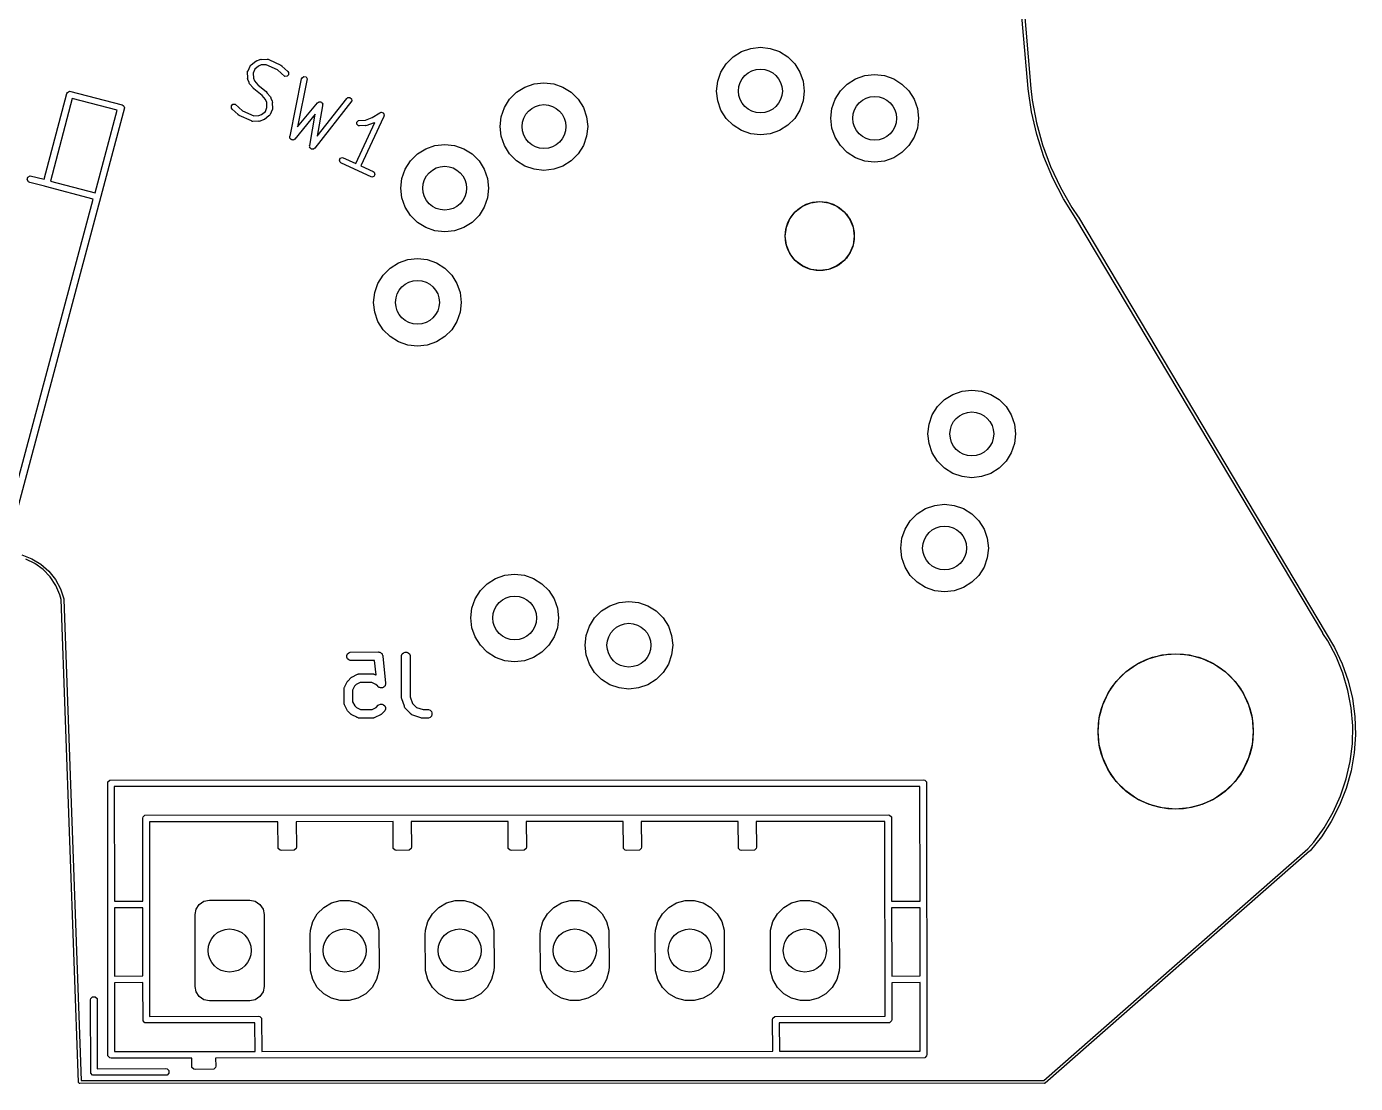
# Model space of a CAD drawing. Extents: x 3.63 to 6.09, y -4.55 to -2.25.
# Drawn here: x 5.184 to 6.093, y -4.551 to -3.827 of the extents above; entities that cross this region are included whole.
import ezdxf

# ---------------------------------------------------------------- set-up
doc = ezdxf.new("R2010")
doc.units = 0
doc.header["$MEASUREMENT"] = 0
doc.layers.add('BLACK', color=7, linetype='CONTINUOUS')

msp = doc.modelspace()

# ---------------------------------------------------------------- linework, layer by layer
at = {"layer": 'BLACK', "linetype": 'CONTINUOUS'}
for p, q in [((5.86907, -3.86985), (5.80905, -3.18042)), ((5.81093, -3.18014), (5.87098, -3.8699)), ((5.6671, -3.84811), (5.67279, -3.84454)), ((5.67279, -3.84454), (5.67913, -3.84232)), ((5.67913, -3.84232), (5.6858, -3.84157)), ((5.6858, -3.84157), (5.69248, -3.84232)), ((5.69248, -3.84232), (5.69882, -3.84454)), ((5.69882, -3.84454), (5.70451, -3.84811)), ((5.33511, -3.85769), (5.3365, -3.85442)), ((5.3365, -3.85442), (5.33656, -3.85434)), ((5.33656, -3.8543), (5.33664, -3.85423)), ((5.33656, -3.85434), (5.33656, -3.8543)), ((5.33664, -3.85423), (5.33695, -3.8538)), ((5.33695, -3.8538), (5.3373, -3.85368)), ((5.3373, -3.85368), (5.34034, -3.8511)), ((5.34223, -3.8545), (5.3397, -3.85663)), ((5.34034, -3.8511), (5.34103, -3.85075)), ((5.34103, -3.85075), (5.34124, -3.85078)), ((5.34124, -3.85078), (5.34325, -3.84994)), ((5.34224, -3.8545), (5.34223, -3.8545)), ((5.34415, -3.8537), (5.34224, -3.8545)), ((5.34325, -3.84994), (5.34326, -3.84994)), ((5.34326, -3.84994), (5.34339, -3.84989)), ((5.34326, -3.84994), (5.34326, -3.84994)), ((5.34339, -3.84989), (5.34414, -3.84977)), ((5.34414, -3.84977), (5.34437, -3.84988)), ((5.34763, -3.8535), (5.34415, -3.8537)), ((5.34437, -3.84988), (5.3482, -3.84966)), ((5.35536, -3.85697), (5.34763, -3.8535)), ((5.3482, -3.84966), (5.34829, -3.84967)), ((5.34829, -3.84967), (5.34833, -3.84966)), ((5.34833, -3.84966), (5.34842, -3.84969)), ((5.34842, -3.84969), (5.34895, -3.84979)), ((5.34895, -3.84979), (5.34925, -3.85007)), ((5.34925, -3.85007), (5.35758, -3.8538)), ((5.35758, -3.8538), (5.3582, -3.85426)), ((5.3582, -3.85426), (5.35829, -3.85451)), ((5.35829, -3.85451), (5.3624, -3.85823)), ((5.65877, -3.85855), (5.66235, -3.85286)), ((5.66235, -3.85286), (5.6671, -3.84811)), ((5.70451, -3.84811), (5.70926, -3.85286)), ((5.70926, -3.85286), (5.71283, -3.85855)), ((5.33473, -3.85856), (5.33477, -3.85848)), ((5.33475, -3.85861), (5.33473, -3.85856)), ((5.33473, -3.8587), (5.33475, -3.85861)), ((5.33495, -3.86253), (5.33473, -3.8587)), ((5.33477, -3.85848), (5.33486, -3.85795)), ((5.33485, -3.86275), (5.33495, -3.86253)), ((5.33496, -3.86351), (5.33485, -3.86275)), ((5.33486, -3.85795), (5.33511, -3.85769)), ((5.33502, -3.86364), (5.33496, -3.86351)), ((5.33502, -3.86365), (5.33502, -3.86364)), ((5.33502, -3.86364), (5.33502, -3.86364)), ((5.33585, -3.86566), (5.33502, -3.86365)), ((5.3397, -3.85663), (5.33858, -3.85926)), ((5.33858, -3.85926), (5.33878, -3.86275)), ((5.33878, -3.86275), (5.33957, -3.86466)), ((5.33957, -3.86466), (5.33957, -3.86467)), ((5.33957, -3.86467), (5.34187, -3.86739)), ((5.35539, -3.85702), (5.35536, -3.85697)), ((5.36035, -3.8615), (5.35539, -3.85702)), ((5.36185, -3.86146), (5.36035, -3.8615)), ((5.36289, -3.86037), (5.36185, -3.86146)), ((5.3624, -3.85823), (5.36285, -3.85886)), ((5.36285, -3.85886), (5.36289, -3.86037)), ((5.3639, -3.90234), (5.37181, -3.86311)), ((5.37567, -3.86314), (5.36901, -3.89617)), ((5.37181, -3.86311), (5.37211, -3.86241)), ((5.37211, -3.86241), (5.37336, -3.86158)), ((5.37336, -3.86158), (5.37484, -3.86188)), ((5.37484, -3.86188), (5.37567, -3.86314)), ((5.6558, -3.87157), (5.65655, -3.86489)), ((5.65655, -3.86489), (5.65877, -3.85855)), ((5.71283, -3.85855), (5.71505, -3.86489)), ((5.71505, -3.86489), (5.7158, -3.87157)), ((5.74528, -3.86676), (5.75097, -3.86319)), ((5.75097, -3.86319), (5.75731, -3.86097)), ((5.75731, -3.86097), (5.76399, -3.86021)), ((5.76399, -3.86021), (5.77066, -3.86097)), ((5.77066, -3.86097), (5.777, -3.86319)), ((5.777, -3.86319), (5.78269, -3.86676)), ((5.19552, -3.9319), (5.21106, -3.87326)), ((5.21106, -3.87326), (5.21146, -3.87244)), ((5.21146, -3.87244), (5.21303, -3.87153)), ((5.21146, -3.87244), (5.21146, -3.87244)), ((5.21146, -3.87244), (5.21146, -3.87244)), ((5.21303, -3.87153), (5.24893, -3.88097)), ((5.33583, -3.86587), (5.33585, -3.86566)), ((5.33618, -3.86656), (5.33583, -3.86587)), ((5.33858, -3.8694), (5.33618, -3.86656)), ((5.3386, -3.86955), (5.33858, -3.8694)), ((5.33909, -3.87014), (5.3386, -3.86955)), ((5.3447, -3.87453), (5.33909, -3.87014)), ((5.34187, -3.86739), (5.34196, -3.86757)), ((5.34196, -3.86757), (5.34757, -3.87195)), ((5.34757, -3.87195), (5.34806, -3.87255)), ((5.34806, -3.87255), (5.34808, -3.8727)), ((5.34808, -3.8727), (5.35048, -3.87554)), ((5.51418, -3.87717), (5.51893, -3.87242)), ((5.51893, -3.87242), (5.52462, -3.86884)), ((5.52462, -3.86884), (5.53096, -3.86662)), ((5.53096, -3.86662), (5.53763, -3.86587)), ((5.53763, -3.86587), (5.54431, -3.86662)), ((5.54431, -3.86662), (5.55065, -3.86884)), ((5.55065, -3.86884), (5.55634, -3.87242)), ((5.55634, -3.87242), (5.56109, -3.87717)), ((5.65655, -3.87824), (5.6558, -3.87157)), ((5.7158, -3.87157), (5.71505, -3.87824)), ((5.73696, -3.8772), (5.74053, -3.87151)), ((5.74053, -3.87151), (5.74528, -3.86676)), ((5.78269, -3.86676), (5.78744, -3.87151)), ((5.78744, -3.87151), (5.79102, -3.8772)), ((5.86902, -3.8701), (5.86907, -3.86985)), ((5.87134, -3.88585), (5.86902, -3.8701)), ((5.86902, -3.8701), (5.86902, -3.8701)), ((5.87098, -3.8699), (5.8718, -3.87774)), ((5.25067, -3.88294), (5.17092, -4.18124)), ((5.21485, -3.87671), (5.19988, -3.93321)), ((5.24547, -3.88476), (5.21485, -3.87671)), ((5.24893, -3.88097), (5.24976, -3.88137)), ((5.24976, -3.88137), (5.24976, -3.88137)), ((5.24976, -3.88137), (5.25001, -3.88181)), ((5.25001, -3.88181), (5.25067, -3.88294)), ((5.25067, -3.88294), (5.25067, -3.88294)), ((5.25067, -3.88294), (5.25067, -3.88294)), ((5.32377, -3.88173), (5.3248, -3.88064)), ((5.32381, -3.88324), (5.32377, -3.88173)), ((5.32425, -3.88387), (5.32381, -3.88324)), ((5.3248, -3.88064), (5.32631, -3.8806)), ((5.32631, -3.8806), (5.33126, -3.88508)), ((5.34479, -3.87471), (5.3447, -3.87453)), ((5.34708, -3.87743), (5.34479, -3.87471)), ((5.34696, -3.88547), (5.34808, -3.88284)), ((5.34709, -3.87744), (5.34708, -3.87743)), ((5.34788, -3.87935), (5.34709, -3.87744)), ((5.34808, -3.88284), (5.34788, -3.87935)), ((5.35048, -3.87554), (5.35083, -3.87623)), ((5.35083, -3.87623), (5.3508, -3.87644)), ((5.3508, -3.87644), (5.35164, -3.87845)), ((5.35164, -3.87845), (5.35164, -3.87846)), ((5.35164, -3.87846), (5.35164, -3.87846)), ((5.35164, -3.87846), (5.35169, -3.87859)), ((5.35169, -3.87859), (5.35181, -3.87935)), ((5.35181, -3.87935), (5.3517, -3.87957)), ((5.3517, -3.87957), (5.35192, -3.8834)), ((5.35192, -3.8834), (5.35191, -3.88349)), ((5.36901, -3.89617), (5.38276, -3.87957)), ((5.40621, -3.87831), (5.38073, -3.91071)), ((5.38239, -3.90246), (5.40278, -3.87655)), ((5.38599, -3.88162), (5.38239, -3.90246)), ((5.38276, -3.87957), (5.38336, -3.87909)), ((5.38336, -3.87909), (5.38363, -3.87907)), ((5.38363, -3.87907), (5.38385, -3.87891)), ((5.38385, -3.87891), (5.38435, -3.879)), ((5.38435, -3.879), (5.38486, -3.87896)), ((5.38486, -3.87896), (5.38507, -3.87913)), ((5.38507, -3.87913), (5.38533, -3.87918)), ((5.38533, -3.87918), (5.38563, -3.8796)), ((5.38563, -3.8796), (5.38602, -3.87992)), ((5.38615, -3.88142), (5.38599, -3.88162)), ((5.38602, -3.87992), (5.38604, -3.88019)), ((5.38604, -3.88019), (5.3862, -3.88041)), ((5.3862, -3.88041), (5.38611, -3.88092)), ((5.38611, -3.88092), (5.38615, -3.88142)), ((5.40278, -3.87655), (5.40336, -3.87605)), ((5.40336, -3.87605), (5.40486, -3.87588)), ((5.40486, -3.87588), (5.40604, -3.87681)), ((5.40604, -3.87681), (5.40621, -3.87831)), ((5.50839, -3.88919), (5.5106, -3.88285)), ((5.5106, -3.88285), (5.51418, -3.87717)), ((5.56109, -3.87717), (5.56466, -3.88285)), ((5.56466, -3.88285), (5.56688, -3.88919)), ((5.65877, -3.88458), (5.65655, -3.87824)), ((5.71505, -3.87824), (5.71283, -3.88458)), ((5.73474, -3.88354), (5.73696, -3.8772)), ((5.79102, -3.8772), (5.79324, -3.88354)), ((5.8718, -3.87774), (5.87475, -3.89322)), ((5.23038, -3.94122), (5.24547, -3.88476)), ((5.32837, -3.88759), (5.32425, -3.88387)), ((5.32846, -3.88784), (5.32837, -3.88759)), ((5.32908, -3.8883), (5.32846, -3.88784)), ((5.3374, -3.89203), (5.32908, -3.8883)), ((5.33126, -3.88508), (5.3313, -3.88513)), ((5.3313, -3.88513), (5.33903, -3.8886)), ((5.3377, -3.89231), (5.3374, -3.89203)), ((5.33824, -3.89241), (5.3377, -3.89231)), ((5.33832, -3.89244), (5.33824, -3.89241)), ((5.33836, -3.89243), (5.33832, -3.89244)), ((5.33846, -3.89244), (5.33836, -3.89243)), ((5.34229, -3.89222), (5.33846, -3.89244)), ((5.33903, -3.8886), (5.34251, -3.88839)), ((5.34251, -3.89233), (5.34229, -3.89222)), ((5.34251, -3.88839), (5.34442, -3.8876)), ((5.34327, -3.89221), (5.34251, -3.89233)), ((5.3434, -3.89216), (5.34327, -3.89221)), ((5.34541, -3.89132), (5.3434, -3.89216)), ((5.3434, -3.89216), (5.3434, -3.89216)), ((5.3434, -3.89216), (5.3434, -3.89216)), ((5.34442, -3.8876), (5.34443, -3.8876)), ((5.34443, -3.8876), (5.34696, -3.88547)), ((5.34563, -3.89135), (5.34541, -3.89132)), ((5.34631, -3.891), (5.34563, -3.89135)), ((5.34936, -3.88842), (5.34631, -3.891)), ((5.3497, -3.8883), (5.34936, -3.88842)), ((5.35002, -3.88787), (5.3497, -3.8883)), ((5.35009, -3.8878), (5.35002, -3.88787)), ((5.3501, -3.88776), (5.35009, -3.8878)), ((5.35016, -3.88768), (5.3501, -3.88776)), ((5.35155, -3.88441), (5.35016, -3.88768)), ((5.3518, -3.88415), (5.35155, -3.88441)), ((5.35189, -3.88362), (5.3518, -3.88415)), ((5.35192, -3.88354), (5.35189, -3.88362)), ((5.35191, -3.88349), (5.35192, -3.88354)), ((5.38113, -3.88749), (5.3671, -3.90442)), ((5.37747, -3.90873), (5.38113, -3.88749)), ((5.40962, -3.89281), (5.41066, -3.89171)), ((5.41066, -3.89171), (5.4156, -3.89143)), ((5.42783, -3.88934), (5.41235, -3.92285)), ((5.4156, -3.89143), (5.41562, -3.89143)), ((5.41562, -3.89143), (5.41996, -3.88973)), ((5.41996, -3.88973), (5.42018, -3.8897)), ((5.42018, -3.8897), (5.42539, -3.88639)), ((5.42539, -3.88639), (5.42611, -3.88613)), ((5.42611, -3.88613), (5.4263, -3.88617)), ((5.4263, -3.88617), (5.42649, -3.8861)), ((5.42649, -3.8861), (5.42701, -3.88635)), ((5.42701, -3.88635), (5.42757, -3.88648)), ((5.42757, -3.88648), (5.42768, -3.88666)), ((5.42768, -3.88666), (5.42786, -3.88674)), ((5.428, -3.88923), (5.42783, -3.88934)), ((5.42786, -3.88674), (5.42806, -3.88728)), ((5.42813, -3.88869), (5.428, -3.88923)), ((5.42806, -3.88728), (5.42835, -3.88777)), ((5.42837, -3.88816), (5.42813, -3.88869)), ((5.42835, -3.88777), (5.42831, -3.88797)), ((5.42831, -3.88797), (5.42837, -3.88816)), ((5.50763, -3.89587), (5.50839, -3.88919)), ((5.56688, -3.88919), (5.56763, -3.89587)), ((5.66235, -3.89027), (5.65877, -3.88458)), ((5.6671, -3.89502), (5.66235, -3.89027)), ((5.70926, -3.89027), (5.70451, -3.89502)), ((5.71283, -3.88458), (5.70926, -3.89027)), ((5.73399, -3.89021), (5.73474, -3.88354)), ((5.73474, -3.89689), (5.73399, -3.89021)), ((5.79324, -3.88354), (5.79399, -3.89021)), ((5.79399, -3.89021), (5.79324, -3.89689)), ((5.87496, -3.90135), (5.87134, -3.88585)), ((5.40891, -3.92127), (5.42192, -3.8931)), ((5.40966, -3.89431), (5.40962, -3.89281)), ((5.41076, -3.89535), (5.40966, -3.89431)), ((5.41151, -3.89548), (5.41076, -3.89535)), ((5.41534, -3.89526), (5.41151, -3.89548)), ((5.41556, -3.89536), (5.41534, -3.89526)), ((5.41632, -3.89525), (5.41556, -3.89536)), ((5.42079, -3.89349), (5.41632, -3.89525)), ((5.42093, -3.89353), (5.42079, -3.89349)), ((5.42166, -3.89327), (5.42093, -3.89353)), ((5.42192, -3.8931), (5.42166, -3.89327)), ((5.50839, -3.90255), (5.50763, -3.89587)), ((5.56763, -3.89587), (5.56688, -3.90255)), ((5.67279, -3.8986), (5.6671, -3.89502)), ((5.67913, -3.90081), (5.67279, -3.8986)), ((5.6858, -3.90157), (5.67913, -3.90081)), ((5.69248, -3.90081), (5.6858, -3.90157)), ((5.69882, -3.8986), (5.69248, -3.90081)), ((5.70451, -3.89502), (5.69882, -3.8986)), ((5.73696, -3.90323), (5.73474, -3.89689)), ((5.79324, -3.89689), (5.79102, -3.90323)), ((5.87475, -3.89322), (5.87896, -3.90842)), ((5.87985, -3.91649), (5.87496, -3.90135)), ((5.36366, -3.90352), (5.36376, -3.90304)), ((5.36382, -3.90377), (5.36366, -3.90352)), ((5.36371, -3.90256), (5.3639, -3.90234)), ((5.36376, -3.90304), (5.36371, -3.90256)), ((5.36385, -3.90406), (5.36382, -3.90377)), ((5.36422, -3.90438), (5.36385, -3.90406)), ((5.36449, -3.90478), (5.36422, -3.90438)), ((5.36478, -3.90484), (5.36449, -3.90478)), ((5.365, -3.90503), (5.36478, -3.90484)), ((5.36549, -3.90499), (5.365, -3.90503)), ((5.36596, -3.90509), (5.36549, -3.90499)), ((5.36621, -3.90492), (5.36596, -3.90509)), ((5.3665, -3.9049), (5.36621, -3.90492)), ((5.3671, -3.90442), (5.3665, -3.9049)), ((5.37726, -3.90991), (5.37735, -3.90943)), ((5.37743, -3.91016), (5.37726, -3.90991)), ((5.37729, -3.90895), (5.37747, -3.90873)), ((5.37735, -3.90943), (5.37729, -3.90895)), ((5.37747, -3.91045), (5.37743, -3.91016)), ((5.37785, -3.91075), (5.37747, -3.91045)), ((5.37813, -3.91115), (5.37785, -3.91075)), ((5.38073, -3.91071), (5.38014, -3.91121)), ((5.45673, -3.91103), (5.46307, -3.90881)), ((5.46307, -3.90881), (5.46974, -3.90806)), ((5.46974, -3.90806), (5.47642, -3.90881)), ((5.47642, -3.90881), (5.48276, -3.91103)), ((5.5106, -3.90889), (5.50839, -3.90255)), ((5.51418, -3.91457), (5.5106, -3.90889)), ((5.56466, -3.90889), (5.56109, -3.91457)), ((5.56688, -3.90255), (5.56466, -3.90889)), ((5.74053, -3.90892), (5.73696, -3.90323)), ((5.74528, -3.91367), (5.74053, -3.90892)), ((5.78744, -3.90892), (5.78269, -3.91367)), ((5.79102, -3.90323), (5.78744, -3.90892)), ((5.87896, -3.90842), (5.88442, -3.92321)), ((5.37842, -3.9112), (5.37813, -3.91115)), ((5.37865, -3.91138), (5.37842, -3.9112)), ((5.37913, -3.91133), (5.37865, -3.91138)), ((5.37961, -3.91141), (5.37913, -3.91133)), ((5.37985, -3.91124), (5.37961, -3.91141)), ((5.38014, -3.91121), (5.37985, -3.91124)), ((5.39761, -3.91891), (5.39825, -3.91755)), ((5.39812, -3.92033), (5.39761, -3.91891)), ((5.39825, -3.91755), (5.39966, -3.91703)), ((5.39966, -3.91703), (5.40891, -3.92127)), ((5.44271, -3.92504), (5.44629, -3.91936)), ((5.44629, -3.91936), (5.45104, -3.9146)), ((5.45104, -3.9146), (5.45673, -3.91103)), ((5.48276, -3.91103), (5.48845, -3.9146)), ((5.48845, -3.9146), (5.4932, -3.91936)), ((5.4932, -3.91936), (5.49677, -3.92504)), ((5.51893, -3.91933), (5.51418, -3.91457)), ((5.52462, -3.9229), (5.51893, -3.91933)), ((5.55634, -3.91933), (5.55065, -3.9229)), ((5.56109, -3.91457), (5.55634, -3.91933)), ((5.75097, -3.91724), (5.74528, -3.91367)), ((5.75731, -3.91946), (5.75097, -3.91724)), ((5.76399, -3.92021), (5.75731, -3.91946)), ((5.77066, -3.91946), (5.76399, -3.92021)), ((5.777, -3.91724), (5.77066, -3.91946)), ((5.78269, -3.91367), (5.777, -3.91724)), ((5.88597, -3.93118), (5.87985, -3.91649)), ((5.39874, -3.92078), (5.39812, -3.92033)), ((5.41988, -3.93047), (5.39874, -3.92078)), ((5.41235, -3.92285), (5.4208, -3.92672)), ((5.4208, -3.92672), (5.42142, -3.92718)), ((5.42193, -3.92859), (5.42129, -3.92996)), ((5.42142, -3.92718), (5.42193, -3.92859)), ((5.44049, -3.93138), (5.44271, -3.92504)), ((5.49677, -3.92504), (5.49899, -3.93138)), ((5.53096, -3.92512), (5.52462, -3.9229)), ((5.53763, -3.92587), (5.53096, -3.92512)), ((5.54431, -3.92512), (5.53763, -3.92587)), ((5.55065, -3.9229), (5.54431, -3.92512)), ((5.88442, -3.92321), (5.89109, -3.93749)), ((5.18404, -3.93217), (5.18451, -3.93043)), ((5.18495, -3.93374), (5.18404, -3.93217)), ((5.18451, -3.93043), (5.18608, -3.92952)), ((5.18577, -3.93415), (5.18495, -3.93374)), ((5.19571, -3.93665), (5.18577, -3.93415)), ((5.18608, -3.92952), (5.19552, -3.9319)), ((5.19642, -3.937), (5.19571, -3.93665)), ((5.22921, -3.94562), (5.19642, -3.937)), ((5.19988, -3.93321), (5.23038, -3.94122)), ((5.42129, -3.92996), (5.41988, -3.93047)), ((5.43974, -3.93806), (5.44049, -3.93138)), ((5.49899, -3.93138), (5.49974, -3.93806)), ((5.89329, -3.94532), (5.88597, -3.93118)), ((5.89109, -3.93749), (5.89891, -3.95118)), ((5.16714, -4.17778), (5.22921, -3.94562)), ((5.44049, -3.94474), (5.43974, -3.93806)), ((5.44271, -3.95108), (5.44049, -3.94474)), ((5.49899, -3.94474), (5.49677, -3.95108)), ((5.49974, -3.93806), (5.49899, -3.94474)), ((5.90172, -3.95874), (5.89329, -3.94532)), ((5.44629, -3.95676), (5.44271, -3.95108)), ((5.49677, -3.95108), (5.4932, -3.95676)), ((5.70593, -3.95904), (5.70968, -3.95415)), ((5.70968, -3.95415), (5.71457, -3.9504)), ((5.71457, -3.9504), (5.72027, -3.94804)), ((5.72027, -3.94804), (5.72638, -3.94723)), ((5.72638, -3.94723), (5.7325, -3.94804)), ((5.7325, -3.94804), (5.7382, -3.9504)), ((5.7382, -3.9504), (5.74309, -3.95415)), ((5.74309, -3.95415), (5.74684, -3.95904)), ((5.89891, -3.95118), (5.90338, -3.95768)), ((5.45104, -3.96151), (5.44629, -3.95676)), ((5.45673, -3.96509), (5.45104, -3.96151)), ((5.46307, -3.96731), (5.45673, -3.96509)), ((5.48276, -3.96509), (5.47642, -3.96731)), ((5.48845, -3.96151), (5.48276, -3.96509)), ((5.4932, -3.95676), (5.48845, -3.96151)), ((5.70276, -3.97085), (5.70357, -3.96474)), ((5.70357, -3.96474), (5.70593, -3.95904)), ((5.74684, -3.95904), (5.7492, -3.96474)), ((5.7492, -3.96474), (5.75001, -3.97085)), ((6.07067, -4.24256), (5.90172, -3.95874)), ((5.90172, -3.95874), (5.90172, -3.95874)), ((5.90338, -3.95768), (5.90338, -3.95768)), ((5.90338, -3.95768), (5.90346, -3.95796)), ((5.90346, -3.95796), (6.07241, -4.24179)), ((5.46974, -3.96806), (5.46307, -3.96731)), ((5.47642, -3.96731), (5.46974, -3.96806)), ((5.70357, -3.97697), (5.70276, -3.97085)), ((5.75001, -3.97085), (5.7492, -3.97697)), ((5.70593, -3.98267), (5.70357, -3.97697)), ((5.70968, -3.98756), (5.70593, -3.98267)), ((5.74684, -3.98267), (5.74309, -3.98756)), ((5.7492, -3.97697), (5.74684, -3.98267)), ((5.43239, -3.99279), (5.43808, -3.98922)), ((5.43808, -3.98922), (5.44442, -3.987)), ((5.44442, -3.987), (5.45109, -3.98624)), ((5.45109, -3.98624), (5.45777, -3.987)), ((5.45777, -3.987), (5.46411, -3.98922)), ((5.46411, -3.98922), (5.4698, -3.99279)), ((5.71457, -3.99131), (5.70968, -3.98756)), ((5.72027, -3.99367), (5.71457, -3.99131)), ((5.7382, -3.99131), (5.7325, -3.99367)), ((5.74309, -3.98756), (5.7382, -3.99131)), ((5.42406, -4.00323), (5.42764, -3.99754)), ((5.42764, -3.99754), (5.43239, -3.99279)), ((5.4698, -3.99279), (5.47455, -3.99754)), ((5.47455, -3.99754), (5.47812, -4.00323)), ((5.72638, -3.99448), (5.72027, -3.99367)), ((5.7325, -3.99367), (5.72638, -3.99448)), ((5.42109, -4.01624), (5.42185, -4.00957)), ((5.42185, -4.00957), (5.42406, -4.00323)), ((5.47812, -4.00323), (5.48034, -4.00957)), ((5.48034, -4.00957), (5.48109, -4.01624)), ((5.42185, -4.02292), (5.42109, -4.01624)), ((5.48109, -4.01624), (5.48034, -4.02292)), ((5.42406, -4.02926), (5.42185, -4.02292)), ((5.48034, -4.02292), (5.47812, -4.02926)), ((5.42764, -4.03495), (5.42406, -4.02926)), ((5.43239, -4.0397), (5.42764, -4.03495)), ((5.47455, -4.03495), (5.4698, -4.0397)), ((5.47812, -4.02926), (5.47455, -4.03495)), ((5.43808, -4.04327), (5.43239, -4.0397)), ((5.44442, -4.04549), (5.43808, -4.04327)), ((5.45109, -4.04624), (5.44442, -4.04549)), ((5.45777, -4.04549), (5.45109, -4.04624)), ((5.46411, -4.04327), (5.45777, -4.04549)), ((5.4698, -4.0397), (5.46411, -4.04327)), ((5.80703, -4.08757), (5.81178, -4.08282)), ((5.81178, -4.08282), (5.81746, -4.07925)), ((5.81746, -4.07925), (5.82381, -4.07703)), ((5.82381, -4.07703), (5.83048, -4.07628)), ((5.83048, -4.07628), (5.83716, -4.07703)), ((5.83716, -4.07703), (5.8435, -4.07925)), ((5.8435, -4.07925), (5.84919, -4.08282)), ((5.84919, -4.08282), (5.85394, -4.08757)), ((5.80345, -4.09326), (5.80703, -4.08757)), ((5.85394, -4.08757), (5.85751, -4.09326)), ((5.80048, -4.10628), (5.80123, -4.0996)), ((5.80123, -4.0996), (5.80345, -4.09326)), ((5.85751, -4.09326), (5.85973, -4.0996)), ((5.85973, -4.0996), (5.86048, -4.10628)), ((5.80123, -4.11295), (5.80048, -4.10628)), ((5.86048, -4.10628), (5.85973, -4.11295)), ((5.80345, -4.11929), (5.80123, -4.11295)), ((5.80703, -4.12498), (5.80345, -4.11929)), ((5.85751, -4.11929), (5.85394, -4.12498)), ((5.85973, -4.11295), (5.85751, -4.11929)), ((5.81178, -4.12973), (5.80703, -4.12498)), ((5.85394, -4.12498), (5.84919, -4.12973)), ((5.81746, -4.1333), (5.81178, -4.12973)), ((5.82381, -4.13552), (5.81746, -4.1333)), ((5.83048, -4.13628), (5.82381, -4.13552)), ((5.83716, -4.13552), (5.83048, -4.13628)), ((5.8435, -4.1333), (5.83716, -4.13552)), ((5.84919, -4.12973), (5.8435, -4.1333)), ((5.79882, -4.15743), (5.80516, -4.15521)), ((5.80516, -4.15521), (5.81183, -4.15446)), ((5.81183, -4.15446), (5.81851, -4.15521)), ((5.81851, -4.15521), (5.82485, -4.15743)), ((5.78838, -4.16576), (5.79313, -4.161)), ((5.79313, -4.161), (5.79882, -4.15743)), ((5.82485, -4.15743), (5.83054, -4.161)), ((5.83054, -4.161), (5.83529, -4.16576)), ((5.78259, -4.17778), (5.7848, -4.17144)), ((5.7848, -4.17144), (5.78838, -4.16576)), ((5.83529, -4.16576), (5.83886, -4.17144)), ((5.83886, -4.17144), (5.84108, -4.17778)), ((5.78183, -4.18446), (5.78259, -4.17778)), ((5.84108, -4.17778), (5.84183, -4.18446)), ((5.18028, -4.18906), (5.18704, -4.19174)), ((5.18927, -4.19505), (5.18305, -4.19194)), ((5.18704, -4.19174), (5.19324, -4.19554)), ((5.78259, -4.19114), (5.78183, -4.18446)), ((5.7848, -4.19748), (5.78259, -4.19114)), ((5.84108, -4.19114), (5.83886, -4.19748)), ((5.84183, -4.18446), (5.84108, -4.19114)), ((5.19487, -4.19918), (5.18927, -4.19505)), ((5.19324, -4.19554), (5.19869, -4.20034)), ((5.19967, -4.20422), (5.19487, -4.19918)), ((5.19869, -4.20034), (5.20324, -4.20601)), ((5.78838, -4.20316), (5.7848, -4.19748)), ((5.83886, -4.19748), (5.83529, -4.20316)), ((5.20354, -4.21), (5.19967, -4.20422)), ((5.20324, -4.20601), (5.20674, -4.21238)), ((5.20636, -4.21636), (5.20354, -4.21)), ((5.49413, -4.2136), (5.49888, -4.20885)), ((5.49888, -4.20885), (5.50457, -4.20528)), ((5.50457, -4.20528), (5.51091, -4.20306)), ((5.51091, -4.20306), (5.51759, -4.20231)), ((5.51759, -4.20231), (5.52426, -4.20306)), ((5.52426, -4.20306), (5.5306, -4.20528)), ((5.5306, -4.20528), (5.53629, -4.20885)), ((5.53629, -4.20885), (5.54104, -4.2136)), ((5.79313, -4.20791), (5.78838, -4.20316)), ((5.79882, -4.21149), (5.79313, -4.20791)), ((5.83054, -4.20791), (5.82485, -4.21149)), ((5.83529, -4.20316), (5.83054, -4.20791)), ((5.20717, -4.21963), (5.20636, -4.21636)), ((5.20674, -4.21238), (5.20911, -4.21925)), ((5.21909, -4.55002), (5.20717, -4.21963)), ((5.20911, -4.21925), (5.20907, -4.21976)), ((5.20907, -4.21976), (5.22095, -4.54909)), ((5.20911, -4.21925), (5.20911, -4.21925)), ((5.48834, -4.22563), (5.49056, -4.21929)), ((5.49056, -4.21929), (5.49413, -4.2136)), ((5.54104, -4.2136), (5.54462, -4.21929)), ((5.54462, -4.21929), (5.54684, -4.22563)), ((5.80516, -4.21371), (5.79882, -4.21149)), ((5.81183, -4.21446), (5.80516, -4.21371)), ((5.81851, -4.21371), (5.81183, -4.21446)), ((5.82485, -4.21149), (5.81851, -4.21371)), ((5.48759, -4.23231), (5.48834, -4.22563)), ((5.54684, -4.22563), (5.54759, -4.23231)), ((5.57232, -4.23225), (5.57707, -4.2275)), ((5.57707, -4.2275), (5.58276, -4.22392)), ((5.58276, -4.22392), (5.5891, -4.22171)), ((5.5891, -4.22171), (5.59577, -4.22095)), ((5.59577, -4.22095), (5.60245, -4.22171)), ((5.60245, -4.22171), (5.60879, -4.22392)), ((5.60879, -4.22392), (5.61448, -4.2275)), ((5.61448, -4.2275), (5.61923, -4.23225)), ((5.48834, -4.23898), (5.48759, -4.23231)), ((5.54759, -4.23231), (5.54684, -4.23898)), ((5.56652, -4.24428), (5.56874, -4.23794)), ((5.56874, -4.23794), (5.57232, -4.23225)), ((5.61923, -4.23225), (5.6228, -4.23794)), ((5.6228, -4.23794), (5.62502, -4.24428)), ((5.49056, -4.24532), (5.48834, -4.23898)), ((5.49413, -4.25101), (5.49056, -4.24532)), ((5.54462, -4.24532), (5.54104, -4.25101)), ((5.54684, -4.23898), (5.54462, -4.24532)), ((5.56577, -4.25095), (5.56652, -4.24428)), ((5.62502, -4.24428), (5.62577, -4.25095)), ((6.07075, -4.24284), (6.07067, -4.24256)), ((6.07415, -4.24793), (6.07075, -4.24284)), ((6.07075, -4.24284), (6.07075, -4.24284)), ((6.07241, -4.24179), (6.07241, -4.24179)), ((6.07241, -4.24179), (6.07875, -4.25243)), ((5.40317, -4.2569), (5.40399, -4.25608)), ((5.40399, -4.25608), (5.40505, -4.25564)), ((5.40505, -4.25564), (5.42438, -4.25558)), ((5.42438, -4.25558), (5.42459, -4.2556)), ((5.42459, -4.2556), (5.42466, -4.2556)), ((5.42466, -4.2556), (5.42473, -4.25562)), ((5.42473, -4.25562), (5.42495, -4.25564)), ((5.42495, -4.25564), (5.42535, -4.25581)), ((5.42535, -4.25581), (5.42576, -4.25593)), ((5.42576, -4.25593), (5.42588, -4.25602)), ((5.42588, -4.25602), (5.42602, -4.25608)), ((5.42602, -4.25608), (5.42632, -4.25639)), ((5.44067, -4.2569), (5.44148, -4.25608)), ((5.44148, -4.25608), (5.44255, -4.25564)), ((5.44255, -4.25564), (5.4437, -4.25564)), ((5.4437, -4.25564), (5.44476, -4.25608)), ((5.44476, -4.25608), (5.44558, -4.2569)), ((5.49888, -4.25576), (5.49413, -4.25101)), ((5.50457, -4.25933), (5.49888, -4.25576)), ((5.53629, -4.25576), (5.5306, -4.25933)), ((5.54104, -4.25101), (5.53629, -4.25576)), ((5.56652, -4.25763), (5.56577, -4.25095)), ((5.62577, -4.25095), (5.62502, -4.25763)), ((6.07988, -4.25877), (6.07415, -4.24793)), ((6.07875, -4.25243), (6.08401, -4.2637)), ((5.40273, -4.25796), (5.40317, -4.2569)), ((5.40273, -4.25911), (5.40273, -4.25796)), ((5.40317, -4.26018), (5.40273, -4.25911)), ((5.40399, -4.26099), (5.40317, -4.26018)), ((5.40505, -4.26143), (5.40399, -4.26099)), ((5.40563, -4.26149), (5.40505, -4.26143)), ((5.42171, -4.26144), (5.40563, -4.26149)), ((5.42272, -4.27133), (5.42171, -4.26144)), ((5.42632, -4.25639), (5.42666, -4.25666)), ((5.42666, -4.25666), (5.42673, -4.25679)), ((5.42673, -4.25679), (5.42683, -4.2569)), ((5.42683, -4.2569), (5.427, -4.25729)), ((5.427, -4.25729), (5.4272, -4.25767)), ((5.4272, -4.25767), (5.42722, -4.25782)), ((5.42722, -4.25782), (5.42727, -4.25796)), ((5.42727, -4.25796), (5.42727, -4.25837)), ((5.42727, -4.25837), (5.42919, -4.27699)), ((5.44017, -4.25854), (5.44023, -4.25796)), ((5.44023, -4.28657), (5.44017, -4.25854)), ((5.44023, -4.25796), (5.44067, -4.2569)), ((5.44558, -4.2569), (5.44602, -4.25796)), ((5.44602, -4.25796), (5.44608, -4.28632)), ((5.51091, -4.26155), (5.50457, -4.25933)), ((5.51759, -4.26231), (5.51091, -4.26155)), ((5.52426, -4.26155), (5.51759, -4.26231)), ((5.5306, -4.25933), (5.52426, -4.26155)), ((5.56874, -4.26397), (5.56652, -4.25763)), ((5.57232, -4.26966), (5.56874, -4.26397)), ((5.6228, -4.26397), (5.61923, -4.26966)), ((5.62502, -4.25763), (5.6228, -4.26397)), ((5.93584, -4.26929), (5.94343, -4.26397)), ((5.94343, -4.26397), (5.95182, -4.26006)), ((5.95182, -4.26006), (5.96077, -4.25766)), ((5.96077, -4.25766), (5.97, -4.25685)), ((5.97, -4.25685), (5.97923, -4.25766)), ((5.97923, -4.25766), (5.98818, -4.26006)), ((5.98818, -4.26006), (5.99657, -4.26397)), ((5.99657, -4.26397), (6.00416, -4.26929)), ((6.08449, -4.27012), (6.07988, -4.25877)), ((6.08401, -4.2637), (6.0881, -4.27545)), ((5.40355, -4.27525), (5.40541, -4.27332)), ((5.40541, -4.27332), (5.40564, -4.27314)), ((5.40564, -4.27314), (5.40569, -4.27308)), ((5.40569, -4.27308), (5.40575, -4.27305)), ((5.40575, -4.27305), (5.40586, -4.27295)), ((5.40586, -4.27295), (5.40621, -4.27281)), ((5.40621, -4.27281), (5.40993, -4.27089)), ((5.40993, -4.27089), (5.41047, -4.27069)), ((5.41047, -4.27069), (5.41058, -4.27068)), ((5.41058, -4.27068), (5.41068, -4.27064)), ((5.41068, -4.27064), (5.41119, -4.27064)), ((5.41119, -4.27064), (5.41162, -4.2706)), ((5.41162, -4.2706), (5.4117, -4.27063)), ((5.4117, -4.27063), (5.42063, -4.27058)), ((5.42063, -4.27058), (5.4212, -4.27064)), ((5.4212, -4.27064), (5.4213, -4.27068)), ((5.4213, -4.27068), (5.42141, -4.27069)), ((5.42141, -4.27069), (5.42192, -4.27093)), ((5.42192, -4.27093), (5.42227, -4.27108)), ((5.42227, -4.27108), (5.42231, -4.27113)), ((5.42231, -4.27113), (5.42272, -4.27133)), ((5.57707, -4.27441), (5.57232, -4.26966)), ((5.58276, -4.27798), (5.57707, -4.27441)), ((5.61448, -4.27441), (5.60879, -4.27798)), ((5.61923, -4.26966), (5.61448, -4.27441)), ((5.92929, -4.27584), (5.93584, -4.26929)), ((6.00416, -4.26929), (6.01071, -4.27584)), ((6.08793, -4.28188), (6.08449, -4.27012)), ((5.4008, -4.28103), (5.40086, -4.28046)), ((5.40085, -4.28995), (5.4008, -4.28103)), ((5.40086, -4.28046), (5.4009, -4.28036)), ((5.4009, -4.28036), (5.40091, -4.28025)), ((5.40091, -4.28025), (5.40115, -4.27974)), ((5.40115, -4.27974), (5.4013, -4.27939)), ((5.4013, -4.27939), (5.40135, -4.27934)), ((5.40135, -4.27934), (5.40299, -4.27596)), ((5.40299, -4.27596), (5.40314, -4.27572)), ((5.40314, -4.27572), (5.40317, -4.27564)), ((5.40317, -4.27564), (5.40322, -4.2756)), ((5.40322, -4.2756), (5.4033, -4.27547)), ((5.4033, -4.27547), (5.40355, -4.27525)), ((5.40797, -4.27911), (5.40666, -4.28181)), ((5.40666, -4.28181), (5.4067, -4.28979)), ((5.40916, -4.27788), (5.40797, -4.27911)), ((5.41187, -4.27648), (5.40916, -4.27788)), ((5.41985, -4.27644), (5.41187, -4.27648)), ((5.42255, -4.27775), (5.41985, -4.27644)), ((5.42393, -4.27908), (5.42255, -4.27775)), ((5.42397, -4.27916), (5.42393, -4.27908)), ((5.42423, -4.27938), (5.42397, -4.27916)), ((5.42461, -4.27974), (5.42423, -4.27938)), ((5.42475, -4.2798), (5.42461, -4.27974)), ((5.42486, -4.27989), (5.42475, -4.2798)), ((5.42528, -4.28001), (5.42486, -4.27989)), ((5.42567, -4.28018), (5.42528, -4.28001)), ((5.42582, -4.28018), (5.42567, -4.28018)), ((5.42597, -4.28022), (5.42582, -4.28018)), ((5.42639, -4.28018), (5.42597, -4.28022)), ((5.42683, -4.28018), (5.42639, -4.28018)), ((5.42696, -4.28012), (5.42683, -4.28018)), ((5.42711, -4.28011), (5.42696, -4.28012)), ((5.42749, -4.2799), (5.42711, -4.28011)), ((5.42789, -4.27974), (5.42749, -4.2799)), ((5.428, -4.27963), (5.42789, -4.27974)), ((5.42813, -4.27956), (5.428, -4.27963)), ((5.4284, -4.27923), (5.42813, -4.27956)), ((5.42871, -4.27892), (5.4284, -4.27923)), ((5.42876, -4.27879), (5.42871, -4.27892)), ((5.42886, -4.27867), (5.42876, -4.27879)), ((5.42898, -4.27826), (5.42886, -4.27867)), ((5.42915, -4.27786), (5.42898, -4.27826)), ((5.42919, -4.27757), (5.42915, -4.27771)), ((5.42915, -4.27771), (5.42915, -4.27786)), ((5.42919, -4.27699), (5.42919, -4.27757)), ((5.5891, -4.2802), (5.58276, -4.27798)), ((5.59577, -4.28095), (5.5891, -4.2802)), ((5.60245, -4.2802), (5.59577, -4.28095)), ((5.60879, -4.27798), (5.60245, -4.2802)), ((5.92006, -4.29182), (5.92397, -4.28343)), ((5.92397, -4.28343), (5.92929, -4.27584)), ((6.01071, -4.27584), (6.01603, -4.28343)), ((6.01603, -4.28343), (6.01994, -4.29182)), ((6.09017, -4.29393), (6.08793, -4.28188)), ((6.0881, -4.27545), (6.09098, -4.28755)), ((5.40082, -4.29004), (5.40085, -4.28995)), ((5.40085, -4.29047), (5.40082, -4.29004)), ((5.40086, -4.29098), (5.40085, -4.29047)), ((5.4009, -4.29108), (5.40086, -4.29098)), ((5.40091, -4.29119), (5.4009, -4.29108)), ((5.40111, -4.29173), (5.40091, -4.29119)), ((5.40303, -4.29545), (5.40111, -4.29173)), ((5.4067, -4.28979), (5.4081, -4.2925)), ((5.4081, -4.2925), (5.40933, -4.29369)), ((5.42272, -4.29356), (5.42416, -4.29207)), ((5.42416, -4.29207), (5.42461, -4.2917)), ((5.42461, -4.2917), (5.42567, -4.29126)), ((5.42567, -4.29126), (5.42683, -4.29126)), ((5.42683, -4.29126), (5.42789, -4.2917)), ((5.42789, -4.2917), (5.42871, -4.29252)), ((5.42871, -4.29252), (5.42915, -4.29358)), ((5.44019, -4.28703), (5.44023, -4.28657)), ((5.44023, -4.28717), (5.44019, -4.28703)), ((5.44023, -4.28723), (5.44023, -4.28717)), ((5.44026, -4.28731), (5.44023, -4.28723)), ((5.44032, -4.28759), (5.44026, -4.28731)), ((5.4421, -4.29278), (5.44032, -4.28759)), ((5.44608, -4.28632), (5.4476, -4.29077)), ((5.4476, -4.29077), (5.4504, -4.29352)), ((5.91766, -4.30077), (5.92006, -4.29182)), ((6.01994, -4.29182), (6.02234, -4.30077)), ((6.09098, -4.28755), (6.09263, -4.29988)), ((5.40317, -4.2958), (5.40303, -4.29545)), ((5.40327, -4.29591), (5.40317, -4.2958)), ((5.4033, -4.29597), (5.40327, -4.29591)), ((5.40335, -4.29602), (5.4033, -4.29597)), ((5.40354, -4.29624), (5.40335, -4.29602)), ((5.40547, -4.29811), (5.40354, -4.29624)), ((5.40569, -4.29836), (5.40547, -4.29811)), ((5.40582, -4.29844), (5.40569, -4.29836)), ((5.40586, -4.29849), (5.40582, -4.29844)), ((5.40593, -4.29852), (5.40586, -4.29849)), ((5.40618, -4.29867), (5.40593, -4.29852)), ((5.40956, -4.30031), (5.40618, -4.29867)), ((5.40933, -4.29369), (5.41203, -4.295)), ((5.40961, -4.30036), (5.40956, -4.30031)), ((5.40996, -4.30051), (5.40961, -4.30036)), ((5.41047, -4.30075), (5.40996, -4.30051)), ((5.41058, -4.30076), (5.41047, -4.30075)), ((5.41068, -4.3008), (5.41058, -4.30076)), ((5.41125, -4.30086), (5.41068, -4.3008)), ((5.42017, -4.30081), (5.41125, -4.30086)), ((5.41203, -4.295), (5.42001, -4.29496)), ((5.42001, -4.29496), (5.42272, -4.29356)), ((5.42026, -4.30084), (5.42017, -4.30081)), ((5.42069, -4.30081), (5.42026, -4.30084)), ((5.4212, -4.3008), (5.42069, -4.30081)), ((5.4213, -4.30076), (5.4212, -4.3008)), ((5.42141, -4.30075), (5.4213, -4.30076)), ((5.42195, -4.30055), (5.42141, -4.30075)), ((5.42567, -4.29863), (5.42195, -4.30055)), ((5.42602, -4.29849), (5.42567, -4.29863)), ((5.42613, -4.29839), (5.42602, -4.29849)), ((5.42619, -4.29836), (5.42613, -4.29839)), ((5.42624, -4.29831), (5.42619, -4.29836)), ((5.42646, -4.29812), (5.42624, -4.29831)), ((5.42871, -4.2958), (5.42646, -4.29812)), ((5.42915, -4.29473), (5.42871, -4.2958)), ((5.42915, -4.29358), (5.42915, -4.29473)), ((5.4421, -4.29286), (5.4421, -4.29278)), ((5.44226, -4.29323), (5.4421, -4.29286)), ((5.44243, -4.29374), (5.44226, -4.29323)), ((5.4425, -4.29382), (5.44243, -4.29374)), ((5.44254, -4.29392), (5.4425, -4.29382)), ((5.44291, -4.29437), (5.44254, -4.29392)), ((5.44638, -4.29777), (5.44291, -4.29437)), ((5.44641, -4.29784), (5.44638, -4.29777)), ((5.44672, -4.2981), (5.44641, -4.29784)), ((5.44711, -4.29849), (5.44672, -4.2981)), ((5.44721, -4.29853), (5.44711, -4.29849)), ((5.44729, -4.2986), (5.44721, -4.29853)), ((5.44781, -4.29883), (5.44729, -4.2986)), ((5.45343, -4.30065), (5.44781, -4.29883)), ((5.4504, -4.29352), (5.45497, -4.29499)), ((5.4538, -4.3008), (5.45343, -4.30065)), ((5.45394, -4.30082), (5.4538, -4.3008)), ((5.454, -4.30084), (5.45394, -4.30082)), ((5.45408, -4.30083), (5.454, -4.30084)), ((5.45437, -4.30086), (5.45408, -4.30083)), ((5.4587, -4.3008), (5.45437, -4.30086)), ((5.45497, -4.29499), (5.45812, -4.29495)), ((5.45812, -4.29495), (5.4587, -4.29501)), ((5.4587, -4.29501), (5.45976, -4.29545)), ((5.45976, -4.30036), (5.4587, -4.3008)), ((5.45976, -4.29545), (5.46058, -4.29627)), ((5.46058, -4.29955), (5.45976, -4.30036)), ((5.46058, -4.29627), (5.46102, -4.29733)), ((5.46102, -4.29848), (5.46058, -4.29955)), ((5.46102, -4.29733), (5.46102, -4.29848)), ((5.91685, -4.31), (5.91766, -4.30077)), ((6.02234, -4.30077), (6.02315, -4.31)), ((6.09118, -4.30614), (6.09017, -4.29393)), ((6.09263, -4.29988), (6.09303, -4.31231)), ((5.91766, -4.31923), (5.91685, -4.31)), ((6.02315, -4.31), (6.02234, -4.31923)), ((6.09095, -4.3184), (6.09118, -4.30614)), ((5.92006, -4.32818), (5.91766, -4.31923)), ((6.02234, -4.31923), (6.01994, -4.32818)), ((6.08948, -4.33056), (6.09095, -4.3184)), ((6.09303, -4.31231), (6.09217, -4.32472)), ((5.92397, -4.33657), (5.92006, -4.32818)), ((6.01994, -4.32818), (6.01603, -4.33657)), ((6.09217, -4.32472), (6.09006, -4.33697)), ((5.92929, -4.34416), (5.92397, -4.33657)), ((6.01603, -4.33657), (6.01071, -4.34416)), ((6.09006, -4.33697), (6.08672, -4.34896)), ((6.08679, -4.34252), (6.08948, -4.33056)), ((5.23906, -4.34543), (5.23923, -4.34453)), ((5.23923, -4.53216), (5.23906, -4.34543)), ((5.23923, -4.34453), (5.24051, -4.34325)), ((5.24051, -4.34325), (5.79732, -4.34307)), ((5.79732, -4.34307), (5.79823, -4.34325)), ((5.79823, -4.34325), (5.79951, -4.34453)), ((5.79951, -4.34453), (5.79969, -4.53126)), ((5.93584, -4.35071), (5.92929, -4.34416)), ((6.01071, -4.34416), (6.00416, -4.35071)), ((6.08291, -4.35415), (6.08679, -4.34252)), ((5.79496, -4.34762), (5.2436, -4.34779)), ((5.2436, -4.34779), (5.24368, -4.4263)), ((5.79504, -4.42616), (5.79496, -4.34762)), ((5.94343, -4.35603), (5.93584, -4.35071)), ((5.95182, -4.35994), (5.94343, -4.35603)), ((5.99657, -4.35603), (5.98818, -4.35994)), ((6.00416, -4.35071), (5.99657, -4.35603)), ((6.07788, -4.36532), (6.08291, -4.35415)), ((6.08672, -4.34896), (6.08219, -4.36054)), ((5.96077, -4.36234), (5.95182, -4.35994)), ((5.97, -4.36315), (5.96077, -4.36234)), ((5.97923, -4.36234), (5.97, -4.36315)), ((5.98818, -4.35994), (5.97923, -4.36234)), ((6.07174, -4.37593), (6.07788, -4.36532)), ((6.08219, -4.36054), (6.07652, -4.37161)), ((5.26307, -4.36945), (5.26325, -4.36854)), ((5.26314, -4.42616), (5.26307, -4.36945)), ((5.26325, -4.36854), (5.26453, -4.36727)), ((5.26453, -4.36727), (5.77331, -4.36709)), ((5.35561, -4.37178), (5.26762, -4.37181)), ((5.26762, -4.37181), (5.26779, -4.50505)), ((5.35577, -4.39004), (5.35561, -4.37178)), ((5.43435, -4.37175), (5.36804, -4.37177)), ((5.36804, -4.37177), (5.36819, -4.38913)), ((5.43451, -4.39004), (5.43435, -4.37175)), ((5.51309, -4.37172), (5.44678, -4.37175)), ((5.44678, -4.37175), (5.44693, -4.38913)), ((5.51325, -4.39004), (5.51309, -4.37172)), ((5.59183, -4.3717), (5.52552, -4.37172)), ((5.52552, -4.37172), (5.52567, -4.38913)), ((5.59199, -4.39004), (5.59183, -4.3717)), ((5.67057, -4.37167), (5.60426, -4.37169)), ((5.60426, -4.37169), (5.60441, -4.38913)), ((5.67073, -4.39004), (5.67057, -4.37167)), ((5.77095, -4.37163), (5.683, -4.37166)), ((5.683, -4.37166), (5.68315, -4.38913)), ((5.77112, -4.50489), (5.77095, -4.37163)), ((5.77331, -4.36709), (5.77421, -4.36727)), ((5.77421, -4.36727), (5.77549, -4.36854)), ((5.77549, -4.36854), (5.77556, -4.4263)), ((6.07652, -4.37161), (6.06975, -4.38205)), ((6.06975, -4.38205), (6.06197, -4.39175)), ((6.06457, -4.38586), (6.07174, -4.37593)), ((5.35705, -4.39132), (5.35577, -4.39004)), ((5.35795, -4.3915), (5.35705, -4.39132)), ((5.36673, -4.39132), (5.35795, -4.3915)), ((5.36801, -4.39004), (5.36673, -4.39132)), ((5.36819, -4.38913), (5.36801, -4.39004)), ((5.43579, -4.39132), (5.43451, -4.39004)), ((5.43669, -4.3915), (5.43579, -4.39132)), ((5.44547, -4.39132), (5.43669, -4.3915)), ((5.44675, -4.39004), (5.44547, -4.39132)), ((5.44693, -4.38913), (5.44675, -4.39004)), ((5.51453, -4.39132), (5.51325, -4.39004)), ((5.51543, -4.3915), (5.51453, -4.39132)), ((5.52421, -4.39132), (5.51543, -4.3915)), ((5.52549, -4.39004), (5.52421, -4.39132)), ((5.52567, -4.38913), (5.52549, -4.39004)), ((5.59327, -4.39132), (5.59199, -4.39004)), ((5.59417, -4.3915), (5.59327, -4.39132)), ((5.60295, -4.39132), (5.59417, -4.3915)), ((5.60423, -4.39004), (5.60295, -4.39132)), ((5.60441, -4.38913), (5.60423, -4.39004)), ((5.67201, -4.39132), (5.67073, -4.39004)), ((5.67291, -4.3915), (5.67201, -4.39132)), ((5.68169, -4.39132), (5.67291, -4.3915)), ((5.68297, -4.39004), (5.68169, -4.39132)), ((5.68315, -4.38913), (5.68297, -4.39004)), ((5.87974, -4.54902), (6.06054, -4.3904)), ((6.06166, -4.39193), (5.88065, -4.55074)), ((6.06054, -4.3904), (6.06457, -4.38586)), ((6.06197, -4.39175), (6.06166, -4.39193)), ((5.24368, -4.4263), (5.26314, -4.42616)), ((5.29965, -4.43163), (5.30178, -4.42843)), ((5.30178, -4.42843), (5.30497, -4.4263)), ((5.30497, -4.4263), (5.30874, -4.42555)), ((5.30874, -4.42555), (5.3363, -4.42555)), ((5.3363, -4.42555), (5.34007, -4.4263)), ((5.34007, -4.4263), (5.34326, -4.42843)), ((5.34326, -4.42843), (5.34539, -4.43163)), ((5.38688, -4.43043), (5.39222, -4.42735)), ((5.39222, -4.42735), (5.39818, -4.42575)), ((5.39818, -4.42575), (5.40434, -4.42575)), ((5.40434, -4.42575), (5.4103, -4.42735)), ((5.4103, -4.42735), (5.41564, -4.43043)), ((5.46562, -4.43043), (5.47096, -4.42735)), ((5.47096, -4.42735), (5.47692, -4.42575)), ((5.47692, -4.42575), (5.48308, -4.42575)), ((5.48308, -4.42575), (5.48904, -4.42735)), ((5.48904, -4.42735), (5.49438, -4.43043)), ((5.54436, -4.43043), (5.5497, -4.42735)), ((5.5497, -4.42735), (5.55566, -4.42575)), ((5.55566, -4.42575), (5.56182, -4.42575)), ((5.56182, -4.42575), (5.56778, -4.42735)), ((5.56778, -4.42735), (5.57312, -4.43043)), ((5.6231, -4.43043), (5.62844, -4.42735)), ((5.62844, -4.42735), (5.6344, -4.42575)), ((5.6344, -4.42575), (5.64056, -4.42575)), ((5.64056, -4.42575), (5.64652, -4.42735)), ((5.64652, -4.42735), (5.65186, -4.43043)), ((5.70184, -4.43043), (5.70718, -4.42735)), ((5.70718, -4.42735), (5.71314, -4.42575)), ((5.71314, -4.42575), (5.7193, -4.42575)), ((5.7193, -4.42575), (5.72526, -4.42735)), ((5.72526, -4.42735), (5.7306, -4.43043)), ((5.77556, -4.4263), (5.79504, -4.42616)), ((5.26315, -4.43071), (5.24368, -4.43085)), ((5.24368, -4.43085), (5.24373, -4.47748)), ((5.26321, -4.47734), (5.26315, -4.43071)), ((5.2989, -4.43539), (5.29965, -4.43163)), ((5.2989, -4.48461), (5.2989, -4.43539)), ((5.34539, -4.43163), (5.34614, -4.43539)), ((5.34614, -4.43539), (5.34614, -4.48461)), ((5.37944, -4.44013), (5.38252, -4.43479)), ((5.38252, -4.43479), (5.38688, -4.43043)), ((5.41564, -4.43043), (5.42, -4.43479)), ((5.42, -4.43479), (5.42308, -4.44013)), ((5.45818, -4.44013), (5.46126, -4.43479)), ((5.46126, -4.43479), (5.46562, -4.43043)), ((5.49438, -4.43043), (5.49874, -4.43479)), ((5.49874, -4.43479), (5.50182, -4.44013)), ((5.53692, -4.44013), (5.54, -4.43479)), ((5.54, -4.43479), (5.54436, -4.43043)), ((5.57312, -4.43043), (5.57748, -4.43479)), ((5.57748, -4.43479), (5.58056, -4.44013)), ((5.61566, -4.44013), (5.61874, -4.43479)), ((5.61874, -4.43479), (5.6231, -4.43043)), ((5.65186, -4.43043), (5.65622, -4.43479)), ((5.65622, -4.43479), (5.6593, -4.44013)), ((5.6944, -4.44013), (5.69748, -4.43479)), ((5.69748, -4.43479), (5.70184, -4.43043)), ((5.7306, -4.43043), (5.73496, -4.43479)), ((5.73496, -4.43479), (5.73804, -4.44013)), ((5.79504, -4.43071), (5.77557, -4.43085)), ((5.77557, -4.43085), (5.77563, -4.47748)), ((5.79509, -4.47734), (5.79504, -4.43071)), ((5.37764, -4.44917), (5.37784, -4.44609)), ((5.37784, -4.44609), (5.37944, -4.44013)), ((5.42308, -4.44013), (5.42468, -4.44609)), ((5.42468, -4.44609), (5.42488, -4.47083)), ((5.45638, -4.44917), (5.45658, -4.44609)), ((5.45658, -4.44609), (5.45818, -4.44013)), ((5.50182, -4.44013), (5.50342, -4.44609)), ((5.50342, -4.44609), (5.50362, -4.47083)), ((5.53512, -4.44917), (5.53532, -4.44609)), ((5.53532, -4.44609), (5.53692, -4.44013)), ((5.58056, -4.44013), (5.58216, -4.44609)), ((5.58216, -4.44609), (5.58236, -4.47083)), ((5.61386, -4.44917), (5.61406, -4.44609)), ((5.61406, -4.44609), (5.61566, -4.44013)), ((5.6593, -4.44013), (5.6609, -4.44609)), ((5.6609, -4.44609), (5.6611, -4.47083)), ((5.6926, -4.44917), (5.6928, -4.44609)), ((5.6928, -4.44609), (5.6944, -4.44013)), ((5.73804, -4.44013), (5.73964, -4.44609)), ((5.73964, -4.44609), (5.73984, -4.47083)), ((5.37784, -4.47391), (5.37764, -4.44917)), ((5.45658, -4.47391), (5.45638, -4.44917)), ((5.53532, -4.47391), (5.53512, -4.44917)), ((5.61406, -4.47391), (5.61386, -4.44917)), ((5.6928, -4.47391), (5.6926, -4.44917)), ((5.37944, -4.47987), (5.37784, -4.47391)), ((5.42468, -4.47391), (5.42308, -4.47987)), ((5.42488, -4.47083), (5.42468, -4.47391)), ((5.45818, -4.47987), (5.45658, -4.47391)), ((5.50342, -4.47391), (5.50182, -4.47987)), ((5.50362, -4.47083), (5.50342, -4.47391)), ((5.53692, -4.47987), (5.53532, -4.47391)), ((5.58216, -4.47391), (5.58056, -4.47987)), ((5.58236, -4.47083), (5.58216, -4.47391)), ((5.61566, -4.47987), (5.61406, -4.47391)), ((5.6609, -4.47391), (5.6593, -4.47987)), ((5.6611, -4.47083), (5.6609, -4.47391)), ((5.6944, -4.47987), (5.6928, -4.47391)), ((5.73964, -4.47391), (5.73804, -4.47987)), ((5.73984, -4.47083), (5.73964, -4.47391)), ((5.24373, -4.47748), (5.26321, -4.47734)), ((5.26322, -4.48189), (5.24373, -4.48203)), ((5.24373, -4.48203), (5.24378, -4.52908)), ((5.26325, -4.50815), (5.26322, -4.48189)), ((5.38252, -4.48521), (5.37944, -4.47987)), ((5.42308, -4.47987), (5.42, -4.48521)), ((5.46126, -4.48521), (5.45818, -4.47987)), ((5.50182, -4.47987), (5.49874, -4.48521)), ((5.54, -4.48521), (5.53692, -4.47987)), ((5.58056, -4.47987), (5.57748, -4.48521)), ((5.61874, -4.48521), (5.61566, -4.47987)), ((5.6593, -4.47987), (5.65622, -4.48521)), ((5.69748, -4.48521), (5.6944, -4.47987)), ((5.73804, -4.47987), (5.73496, -4.48521)), ((5.77563, -4.47748), (5.79509, -4.47734)), ((5.79509, -4.48189), (5.77564, -4.48203)), ((5.77564, -4.48203), (5.77567, -4.50724)), ((5.79514, -4.5289), (5.79509, -4.48189)), ((5.22742, -4.49295), (5.2287, -4.49168)), ((5.2287, -4.49168), (5.23051, -4.49168)), ((5.23051, -4.49168), (5.23179, -4.49295)), ((5.29965, -4.48837), (5.2989, -4.48461)), ((5.30178, -4.49157), (5.29965, -4.48837)), ((5.30497, -4.4937), (5.30178, -4.49157)), ((5.34326, -4.49157), (5.34007, -4.4937)), ((5.34539, -4.48837), (5.34326, -4.49157)), ((5.34614, -4.48461), (5.34539, -4.48837)), ((5.38688, -4.48957), (5.38252, -4.48521)), ((5.39222, -4.49265), (5.38688, -4.48957)), ((5.39818, -4.49425), (5.39222, -4.49265)), ((5.4103, -4.49265), (5.40434, -4.49425)), ((5.41564, -4.48957), (5.4103, -4.49265)), ((5.42, -4.48521), (5.41564, -4.48957)), ((5.46562, -4.48957), (5.46126, -4.48521)), ((5.47096, -4.49265), (5.46562, -4.48957)), ((5.47692, -4.49425), (5.47096, -4.49265)), ((5.48904, -4.49265), (5.48308, -4.49425)), ((5.49438, -4.48957), (5.48904, -4.49265)), ((5.49874, -4.48521), (5.49438, -4.48957)), ((5.54436, -4.48957), (5.54, -4.48521)), ((5.5497, -4.49265), (5.54436, -4.48957)), ((5.55566, -4.49425), (5.5497, -4.49265)), ((5.56778, -4.49265), (5.56182, -4.49425)), ((5.57312, -4.48957), (5.56778, -4.49265)), ((5.57748, -4.48521), (5.57312, -4.48957)), ((5.6231, -4.48957), (5.61874, -4.48521)), ((5.62844, -4.49265), (5.6231, -4.48957)), ((5.6344, -4.49425), (5.62844, -4.49265)), ((5.64652, -4.49265), (5.64056, -4.49425)), ((5.65186, -4.48957), (5.64652, -4.49265)), ((5.65622, -4.48521), (5.65186, -4.48957)), ((5.70184, -4.48957), (5.69748, -4.48521)), ((5.70718, -4.49265), (5.70184, -4.48957)), ((5.71314, -4.49425), (5.70718, -4.49265)), ((5.72526, -4.49265), (5.7193, -4.49425)), ((5.7306, -4.48957), (5.72526, -4.49265)), ((5.73496, -4.48521), (5.7306, -4.48957)), ((5.22724, -4.49386), (5.22742, -4.49295)), ((5.22742, -4.54397), (5.22724, -4.49386)), ((5.23179, -4.49295), (5.23196, -4.54088)), ((5.30874, -4.49445), (5.30497, -4.4937)), ((5.3363, -4.49445), (5.30874, -4.49445)), ((5.34007, -4.4937), (5.3363, -4.49445)), ((5.40434, -4.49425), (5.39818, -4.49425)), ((5.48308, -4.49425), (5.47692, -4.49425)), ((5.56182, -4.49425), (5.55566, -4.49425)), ((5.64056, -4.49425), (5.6344, -4.49425)), ((5.7193, -4.49425), (5.71314, -4.49425)), ((5.26453, -4.50943), (5.26325, -4.50815)), ((5.26543, -4.50961), (5.26453, -4.50943)), ((5.33986, -4.50943), (5.26543, -4.50961)), ((5.26779, -4.50505), (5.3422, -4.50488)), ((5.34, -4.52905), (5.33986, -4.50943)), ((5.3422, -4.50488), (5.34311, -4.50506)), ((5.34311, -4.50506), (5.34439, -4.50634)), ((5.34439, -4.50634), (5.34455, -4.52904)), ((5.69417, -4.50724), (5.69435, -4.50634)), ((5.69433, -4.52893), (5.69417, -4.50724)), ((5.69435, -4.50634), (5.69563, -4.50506)), ((5.69563, -4.50506), (5.77112, -4.50489)), ((5.77421, -4.50943), (5.69874, -4.5096)), ((5.69874, -4.5096), (5.69888, -4.52893)), ((5.77549, -4.50815), (5.77421, -4.50943)), ((5.77567, -4.50724), (5.77549, -4.50815)), ((5.24378, -4.52908), (5.34, -4.52905)), ((5.34455, -4.52904), (5.69433, -4.52893)), ((5.69888, -4.52893), (5.79514, -4.5289)), ((5.24051, -4.53344), (5.23923, -4.53216)), ((5.24142, -4.53362), (5.24051, -4.53344)), ((5.29658, -4.5336), (5.24142, -4.53362)), ((5.29672, -4.54004), (5.29658, -4.5336)), ((5.79823, -4.53344), (5.31296, -4.5336)), ((5.31296, -4.5336), (5.31307, -4.53913)), ((5.79951, -4.53216), (5.79823, -4.53344)), ((5.79969, -4.53126), (5.79951, -4.53216)), ((5.2287, -4.54525), (5.22742, -4.54397)), ((5.22961, -4.54543), (5.2287, -4.54525)), ((5.27972, -4.54525), (5.22961, -4.54543)), ((5.23196, -4.54088), (5.27882, -4.54071)), ((5.27882, -4.54071), (5.27972, -4.54089)), ((5.27972, -4.54089), (5.281, -4.54217)), ((5.281, -4.54397), (5.27972, -4.54525)), ((5.281, -4.54217), (5.281, -4.54397)), ((5.29799, -4.54132), (5.29672, -4.54004)), ((5.2989, -4.5415), (5.29799, -4.54132)), ((5.31161, -4.54132), (5.2989, -4.5415)), ((5.31289, -4.54004), (5.31161, -4.54132)), ((5.31307, -4.53913), (5.31289, -4.54004)), ((5.21909, -4.55038), (5.21909, -4.55002)), ((5.2191, -4.55039), (5.21909, -4.55038)), ((5.2191, -4.55041), (5.2191, -4.55039)), ((5.21937, -4.55065), (5.2191, -4.55041)), ((5.21962, -4.55091), (5.21937, -4.55065)), ((5.21965, -4.55091), (5.21962, -4.55091)), ((5.21966, -4.55092), (5.21965, -4.55091)), ((5.21968, -4.55092), (5.21966, -4.55092)), ((5.22, -4.55098), (5.21968, -4.55092)), ((5.87997, -4.55091), (5.22, -4.55098)), ((5.22095, -4.54909), (5.87974, -4.54902)), ((5.88032, -4.55093), (5.87997, -4.55091)), ((5.88036, -4.55091), (5.88032, -4.55093)), ((5.88038, -4.55091), (5.88036, -4.55091)), ((5.88041, -4.55088), (5.88038, -4.55091)), ((5.88065, -4.55074), (5.88041, -4.55088))]:
    msp.add_line(p, q, dxfattribs=at)
at = {"layer": 'BLACK'}
for centre, radius in [((5.6858, -3.87157), 0.015), ((5.6858, -3.87157), 0.015), ((5.53763, -3.89587), 0.015), ((5.53763, -3.89587), 0.015), ((5.76399, -3.89021), 0.015), ((5.76399, -3.89021), 0.015), ((5.46974, -3.93806), 0.015), ((5.46974, -3.93806), 0.015), ((5.72638, -3.97085), 0.02362), ((5.72638, -3.97085), 0.02362), ((5.45109, -4.01624), 0.015), ((5.45109, -4.01624), 0.015), ((5.83048, -4.10628), 0.015), ((5.83048, -4.10628), 0.015), ((5.81183, -4.18446), 0.015), ((5.81183, -4.18446), 0.015), ((5.51759, -4.23231), 0.015), ((5.51759, -4.23231), 0.015), ((5.59577, -4.25095), 0.015), ((5.59577, -4.25095), 0.015), ((5.97, -4.31), 0.05315), ((5.97, -4.31), 0.05315), ((5.32252, -4.46), 0.01476), ((5.32252, -4.46), 0.01476), ((5.40126, -4.46), 0.01476), ((5.40126, -4.46), 0.01476), ((5.48, -4.46), 0.01476), ((5.48, -4.46), 0.01476), ((5.55874, -4.46), 0.01476), ((5.55874, -4.46), 0.01476), ((5.63748, -4.46), 0.01476), ((5.63748, -4.46), 0.01476), ((5.71622, -4.46), 0.01476), ((5.71622, -4.46), 0.01476)]:
    msp.add_circle(centre, radius, dxfattribs=at)

doc.saveas('drawing.dxf')
